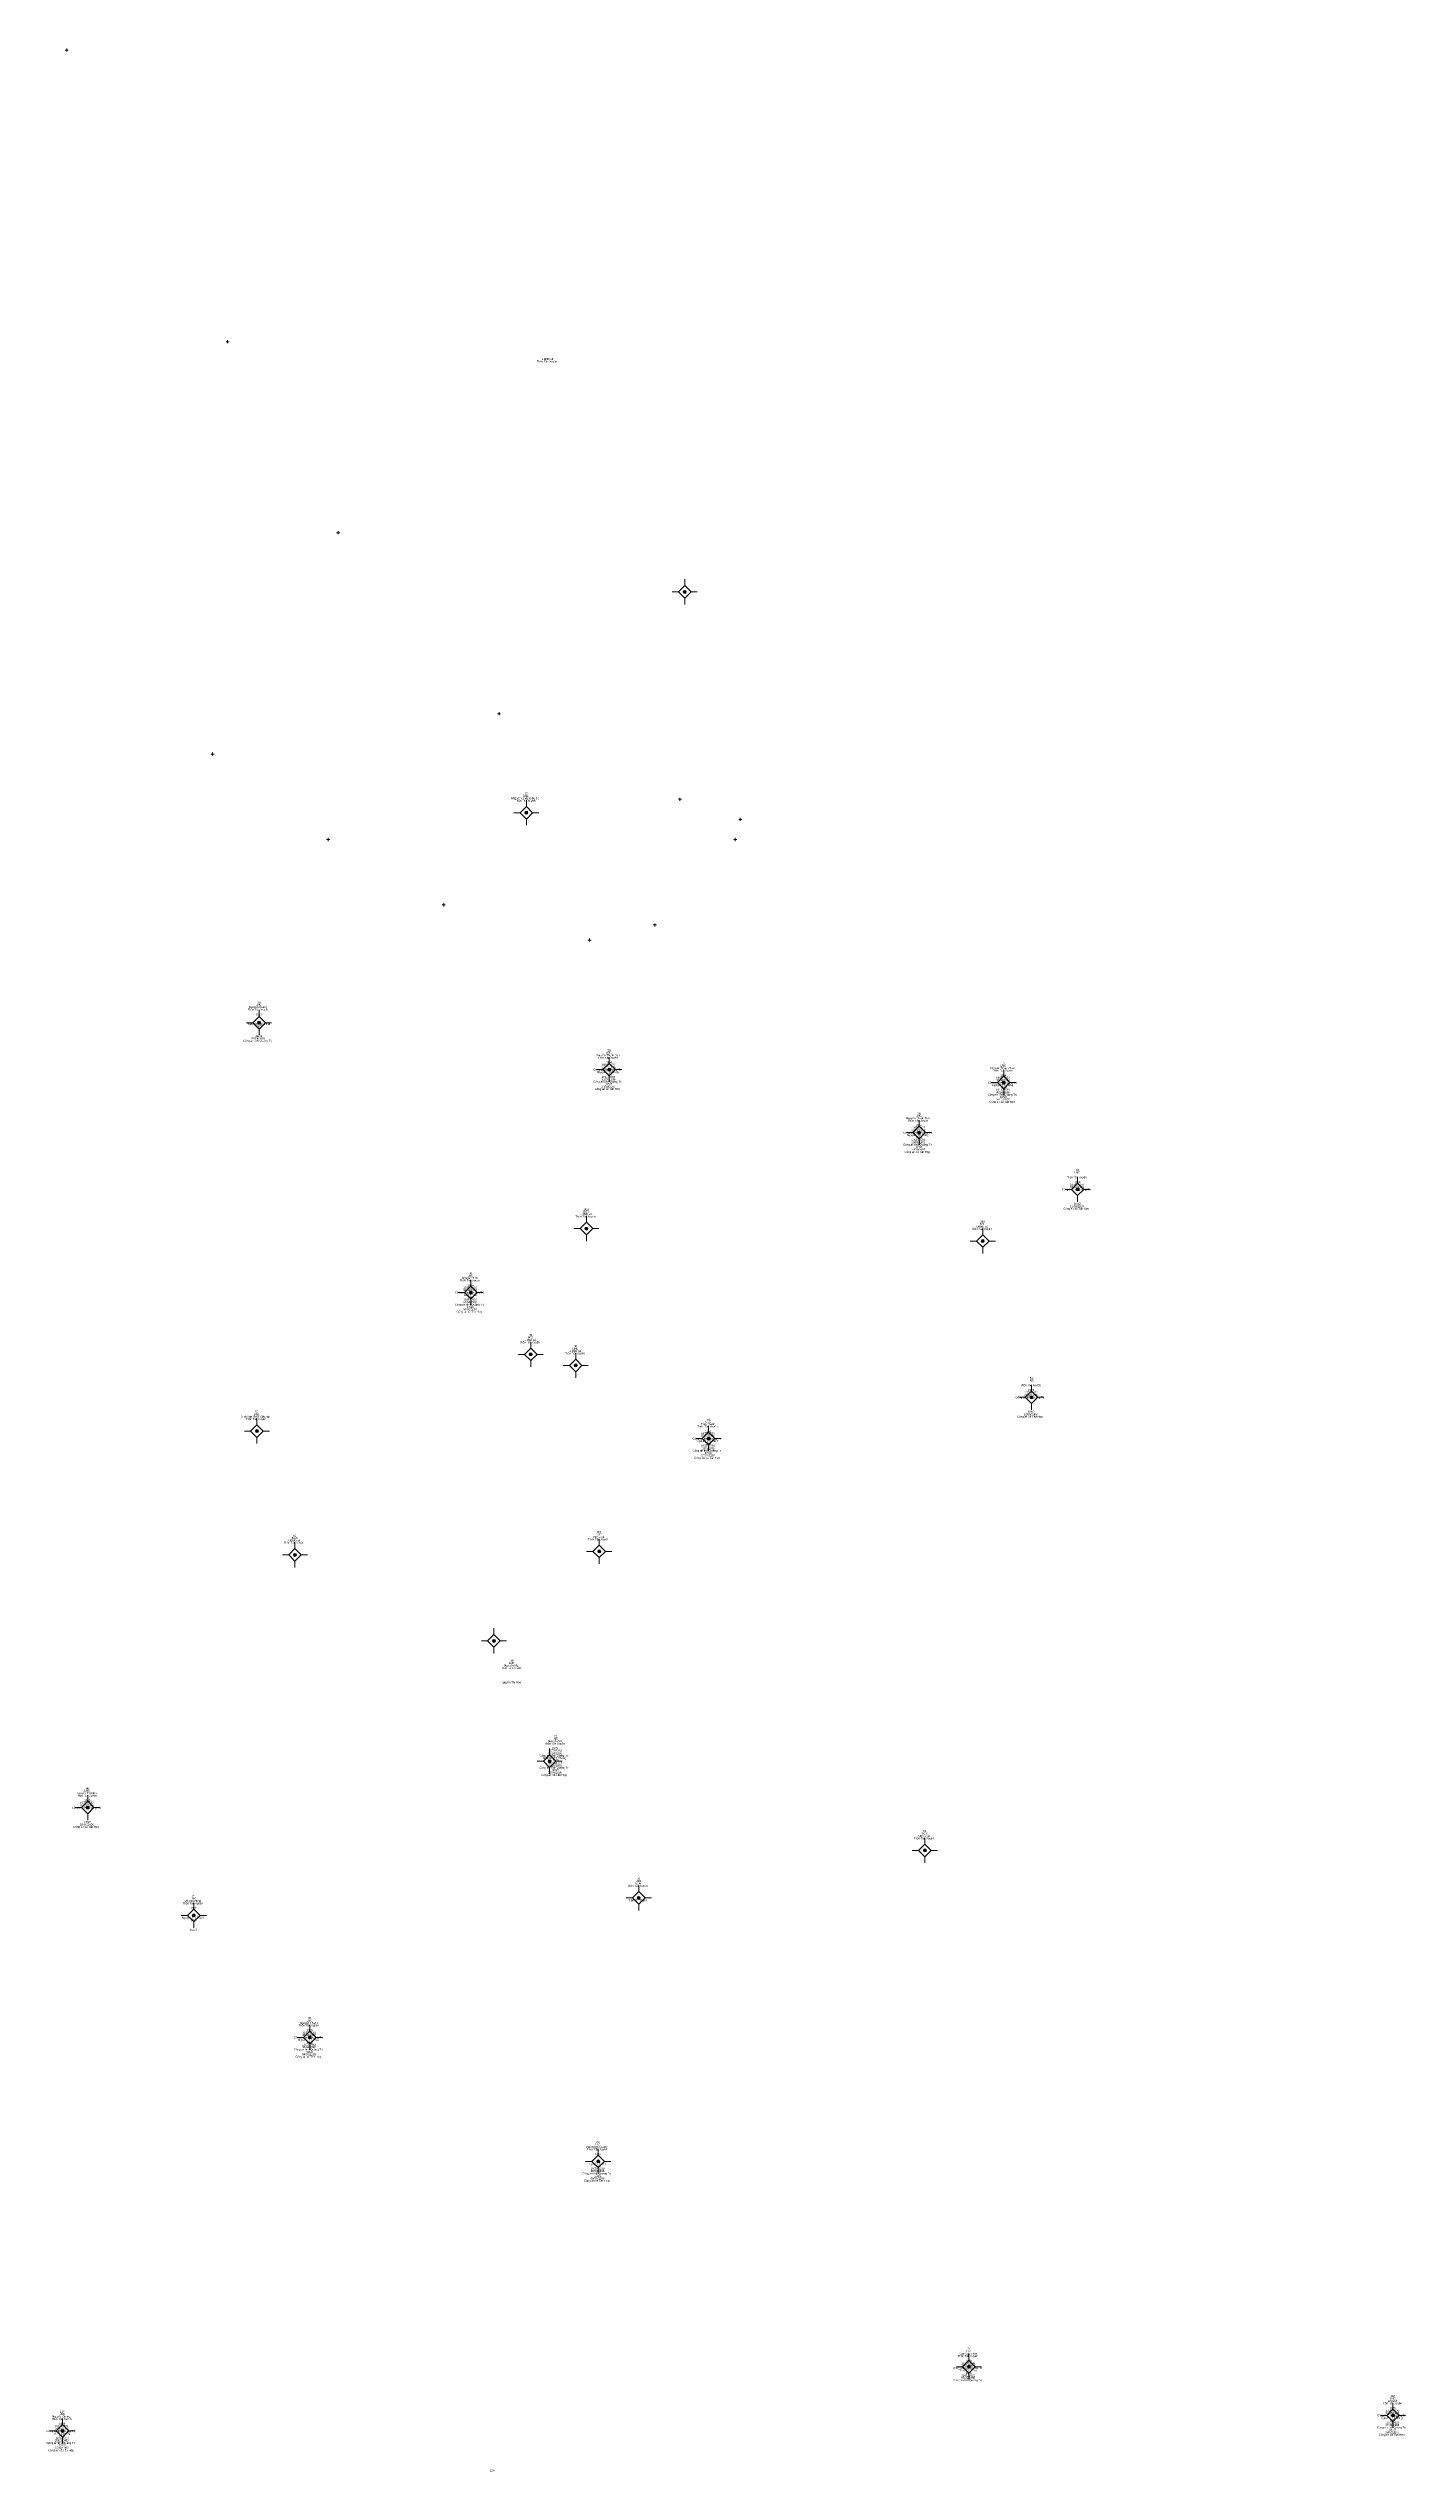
# Model space of a CAD drawing. Header units: metres. Extents: x 550999 to 552168, y 1840734 to 1841978.
# Drawn here: x 551859.4 to 552129.4, y 1841435.4 to 1841917.3 of the extents above; entities that cross this region are included whole.
import ezdxf
from ezdxf.enums import TextEntityAlignment as Align

# ---------------------------------------------------------------- set-up
doc = ezdxf.new("R2010")
doc.units = ezdxf.units.M
doc.header["$LTSCALE"] = 0.16
doc.layers.add('11', color=7, linetype='Continuous', lineweight=13)
doc.layers.add('15', color=7, linetype='Continuous')

msp = doc.modelspace()

# ---------------------------------------------------------------- hatches: boundary and pattern name
at = {"layer": '11'}
for points in [[(551986.2495, 1841809.24, 1), (551985.6495, 1841809.24, 1)], [(551954.7395, 1841765.32, 1), (551954.1395, 1841765.32, 1)], [(551954.7395, 1841765.32, 1), (551954.1395, 1841765.32, 1)], [(551901.5595, 1841723.56, 1), (551900.9595, 1841723.56, 1)], [(551971.2195, 1841714.23, 1), (551970.6195, 1841714.23, 1)], [(552049.7095, 1841711.66, 1), (552049.1095, 1841711.66, 1)], [(552032.8795, 1841701.71, 1), (552032.2795, 1841701.71, 1)], [(552064.4295, 1841690.42, 1), (552063.8295, 1841690.42, 1)], [(551966.6895, 1841682.63, 1), (551966.0895, 1841682.63, 1)], [(552045.5595, 1841680.15, 1), (552044.9595, 1841680.15, 1)], [(551943.6795, 1841669.91, 1), (551943.0795, 1841669.91, 1)], [(551955.6095, 1841657.61, 1), (551955.0095, 1841657.61, 1)], [(551964.5595, 1841655.41, 1), (551963.9595, 1841655.41, 1)], [(552055.2295, 1841649.07, 1), (552054.6295, 1841649.07, 1)], [(551901.1295, 1841642.35, 1), (551900.5295, 1841642.35, 1)], [(551990.9895, 1841640.87, 1), (551990.3895, 1841640.87, 1)], [(551908.6995, 1841617.73, 1), (551908.0995, 1841617.73, 1)], [(551969.2295, 1841618.43, 1), (551968.6295, 1841618.43, 1)], [(551948.2895, 1841600.63, 1), (551947.6895, 1841600.63, 1)], [(551959.3695, 1841576.7, 1), (551958.7695, 1841576.7, 1)], [(551867.4595, 1841567.47, 1), (551866.8595, 1841567.47, 1)], [(552034.0295, 1841558.96, 1), (552033.4295, 1841558.96, 1)], [(551888.5695, 1841546.04, 1), (551887.9695, 1841546.04, 1)], [(551977.1095, 1841549.51, 1), (551976.5095, 1841549.51, 1)], [(551911.6495, 1841521.77, 1), (551911.0495, 1841521.77, 1)], [(551969.0395, 1841497.12, 1), (551968.4395, 1841497.12, 1)], [(552042.7995, 1841456.26, 1), (552042.1995, 1841456.26, 1)], [(552127.1695, 1841446.61, 1), (552126.5695, 1841446.61, 1)], [(551862.4395, 1841443.51, 1), (551861.8395, 1841443.51, 1)]]:
    msp.add_hatch(color=256, dxfattribs=at).paths.add_polyline_path(points)

# ---------------------------------------------------------------- linework, layer by layer
for p, q in [((551863.31, 1841917), (551862.69, 1841917)), ((551863, 1841916.69), (551863, 1841917.31)), ((551895.31, 1841859), (551894.69, 1841859)), ((551895.31, 1841859), (551894.69, 1841859)), ((551895, 1841858.69), (551895, 1841859.31)), ((551895, 1841858.69), (551895, 1841859.31)), ((551917.31, 1841821), (551916.69, 1841821)), ((551917, 1841820.69), (551917, 1841821.31)), ((551985.95, 1841811.74), (551985.95, 1841810.49)), ((551984.7, 1841809.24), (551983.45, 1841809.24)), ((551985.95, 1841807.99), (551985.95, 1841806.74)), ((551988.45, 1841809.24), (551987.2, 1841809.24)), ((551949.31, 1841785), (551948.69, 1841785)), ((551949, 1841784.69), (551949, 1841785.31)), ((551892, 1841776.69), (551892, 1841777.31)), ((551892.31, 1841777), (551891.69, 1841777)), ((551954.44, 1841767.82), (551954.44, 1841766.57)), ((551954.44, 1841767.82), (551954.44, 1841766.57)), ((551985.31, 1841768), (551984.69, 1841768)), ((551985, 1841767.69), (551985, 1841768.31)), ((551953.19, 1841765.32), (551951.94, 1841765.32)), ((551953.19, 1841765.32), (551951.94, 1841765.32)), ((551954.44, 1841764.07), (551954.44, 1841762.82)), ((551954.44, 1841764.07), (551954.44, 1841762.82)), ((551956.94, 1841765.32), (551955.69, 1841765.32)), ((551956.94, 1841765.32), (551955.69, 1841765.32)), ((551997.31, 1841764), (551996.69, 1841764)), ((551997, 1841763.69), (551997, 1841764.31)), ((551915.31, 1841760), (551914.69, 1841760)), ((551915, 1841759.69), (551915, 1841760.31)), ((551996.31, 1841760), (551995.69, 1841760)), ((551996, 1841759.69), (551996, 1841760.31)), ((551938.31, 1841747), (551937.69, 1841747)), ((551938, 1841746.69), (551938, 1841747.31)), ((551980, 1841742.69), (551980, 1841743.31)), ((551967.31, 1841740), (551966.69, 1841740)), ((551967, 1841739.69), (551967, 1841740.31)), ((551980.31, 1841743), (551979.69, 1841743)), ((551901.26, 1841726.06), (551901.26, 1841724.81)), ((551900.01, 1841723.56), (551898.76, 1841723.56)), ((551901.26, 1841722.31), (551901.26, 1841721.06)), ((551903.76, 1841723.56), (551902.51, 1841723.56)), ((551970.92, 1841716.73), (551970.92, 1841715.48)), ((551969.67, 1841714.23), (551968.42, 1841714.23)), ((551970.92, 1841712.98), (551970.92, 1841711.73)), ((551973.42, 1841714.23), (551972.17, 1841714.23)), ((552048.16, 1841711.66), (552046.91, 1841711.66)), ((552049.41, 1841714.16), (552049.41, 1841712.91)), ((552049.41, 1841710.41), (552049.41, 1841709.16)), ((552051.91, 1841711.66), (552050.66, 1841711.66)), ((552031.33, 1841701.71), (552030.08, 1841701.71)), ((552032.58, 1841704.21), (552032.58, 1841702.96)), ((552032.58, 1841700.46), (552032.58, 1841699.21)), ((552035.08, 1841701.71), (552033.83, 1841701.71)), ((552062.88, 1841690.42), (552061.63, 1841690.42)), ((552064.13, 1841692.92), (552064.13, 1841691.67)), ((552066.63, 1841690.42), (552065.38, 1841690.42)), ((552064.13, 1841689.17), (552064.13, 1841687.92)), ((551965.14, 1841682.63), (551963.89, 1841682.63)), ((551966.39, 1841685.13), (551966.39, 1841683.88)), ((551966.39, 1841681.38), (551966.39, 1841680.13)), ((551968.89, 1841682.63), (551967.64, 1841682.63)), ((552045.26, 1841682.65), (552045.26, 1841681.4)), ((552044.01, 1841680.15), (552042.76, 1841680.15)), ((552045.26, 1841678.9), (552045.26, 1841677.65)), ((552047.76, 1841680.15), (552046.51, 1841680.15)), ((551943.38, 1841672.41), (551943.38, 1841671.16)), ((551942.13, 1841669.91), (551940.88, 1841669.91)), ((551943.38, 1841668.66), (551943.38, 1841667.41)), ((551945.88, 1841669.91), (551944.63, 1841669.91)), ((551954.06, 1841657.61), (551952.81, 1841657.61)), ((551955.31, 1841660.11), (551955.31, 1841658.86)), ((551957.81, 1841657.61), (551956.56, 1841657.61)), ((551964.26, 1841657.91), (551964.26, 1841656.66)), ((551955.31, 1841656.36), (551955.31, 1841655.11)), ((551963.01, 1841655.41), (551961.76, 1841655.41)), ((551964.26, 1841654.16), (551964.26, 1841652.91)), ((551966.76, 1841655.41), (551965.51, 1841655.41)), ((552053.68, 1841649.07), (552052.43, 1841649.07)), ((552054.93, 1841651.57), (552054.93, 1841650.32)), ((552054.93, 1841647.82), (552054.93, 1841646.57)), ((552057.43, 1841649.07), (552056.18, 1841649.07)), ((551899.58, 1841642.35), (551898.33, 1841642.35)), ((551900.83, 1841644.85), (551900.83, 1841643.6)), ((551903.33, 1841642.35), (551902.08, 1841642.35)), ((551990.69, 1841643.37), (551990.69, 1841642.12)), ((551900.83, 1841641.1), (551900.83, 1841639.85)), ((551989.44, 1841640.87), (551988.19, 1841640.87)), ((551990.69, 1841639.62), (551990.69, 1841638.37)), ((551993.19, 1841640.87), (551991.94, 1841640.87)), ((551908.4, 1841620.23), (551908.4, 1841618.98)), ((551967.68, 1841618.43), (551966.43, 1841618.43)), ((551968.93, 1841620.93), (551968.93, 1841619.68)), ((551971.43, 1841618.43), (551970.18, 1841618.43)), ((551907.15, 1841617.73), (551905.9, 1841617.73)), ((551908.4, 1841616.48), (551908.4, 1841615.23)), ((551910.9, 1841617.73), (551909.65, 1841617.73)), ((551968.93, 1841617.18), (551968.93, 1841615.93)), ((551946.74, 1841600.63), (551945.49, 1841600.63)), ((551947.99, 1841603.13), (551947.99, 1841601.88)), ((551947.99, 1841599.38), (551947.99, 1841598.13)), ((551950.49, 1841600.63), (551949.24, 1841600.63)), ((551957.82, 1841576.7), (551956.57, 1841576.7)), ((551959.07, 1841579.2), (551959.07, 1841577.95)), ((551959.07, 1841575.45), (551959.07, 1841574.2)), ((551961.57, 1841576.7), (551960.32, 1841576.7)), ((551867.16, 1841569.97), (551867.16, 1841568.72)), ((551865.91, 1841567.47), (551864.66, 1841567.47)), ((551867.16, 1841566.22), (551867.16, 1841564.97)), ((551869.66, 1841567.47), (551868.41, 1841567.47)), ((552033.73, 1841561.46), (552033.73, 1841560.21)), ((552032.48, 1841558.96), (552031.23, 1841558.96)), ((552033.73, 1841557.71), (552033.73, 1841556.46)), ((552036.23, 1841558.96), (552034.98, 1841558.96)), ((551976.81, 1841552.01), (551976.81, 1841550.76)), ((551887.02, 1841546.04), (551885.77, 1841546.04)), ((551888.27, 1841548.54), (551888.27, 1841547.29)), ((551890.77, 1841546.04), (551889.52, 1841546.04)), ((551975.56, 1841549.51), (551974.31, 1841549.51)), ((551976.81, 1841548.26), (551976.81, 1841547.01)), ((551979.31, 1841549.51), (551978.06, 1841549.51)), ((551888.27, 1841544.79), (551888.27, 1841543.54)), ((551910.1, 1841521.77), (551908.85, 1841521.77)), ((551911.35, 1841524.27), (551911.35, 1841523.02)), ((551913.85, 1841521.77), (551912.6, 1841521.77)), ((551911.35, 1841520.52), (551911.35, 1841519.27)), ((551968.74, 1841499.62), (551968.74, 1841498.37)), ((551967.49, 1841497.12), (551966.24, 1841497.12)), ((551968.74, 1841495.87), (551968.74, 1841494.62)), ((551971.24, 1841497.12), (551969.99, 1841497.12)), ((552041.25, 1841456.26), (552040, 1841456.26)), ((552042.5, 1841458.76), (552042.5, 1841457.51)), ((552042.5, 1841455.01), (552042.5, 1841453.76)), ((552045, 1841456.26), (552043.75, 1841456.26)), ((551862.14, 1841446.01), (551862.14, 1841444.76)), ((552125.62, 1841446.61), (552124.37, 1841446.61)), ((552126.87, 1841449.11), (552126.87, 1841447.86)), ((552126.87, 1841445.36), (552126.87, 1841444.11)), ((552129.37, 1841446.61), (552128.12, 1841446.61)), ((551860.89, 1841443.51), (551859.64, 1841443.51)), ((551862.14, 1841442.26), (551862.14, 1841441.01)), ((551864.64, 1841443.51), (551863.39, 1841443.51))]:
    msp.add_line(p, q, dxfattribs=at)
for points in [[(551985.95, 1841810.49), (551984.7, 1841809.24), (551985.95, 1841807.99), (551987.2, 1841809.24)], [(551954.44, 1841766.57), (551953.19, 1841765.32), (551954.44, 1841764.07), (551955.69, 1841765.32)], [(551954.44, 1841766.57), (551953.19, 1841765.32), (551954.44, 1841764.07), (551955.69, 1841765.32)], [(551901.26, 1841724.81), (551900.01, 1841723.56), (551901.26, 1841722.31), (551902.51, 1841723.56)], [(551970.92, 1841715.48), (551969.67, 1841714.23), (551970.92, 1841712.98), (551972.17, 1841714.23)], [(552049.41, 1841712.91), (552048.16, 1841711.66), (552049.41, 1841710.41), (552050.66, 1841711.66)], [(552032.58, 1841702.96), (552031.33, 1841701.71), (552032.58, 1841700.46), (552033.83, 1841701.71)], [(552064.13, 1841691.67), (552062.88, 1841690.42), (552064.13, 1841689.17), (552065.38, 1841690.42)], [(551966.39, 1841683.88), (551965.14, 1841682.63), (551966.39, 1841681.38), (551967.64, 1841682.63)], [(552045.26, 1841681.4), (552044.01, 1841680.15), (552045.26, 1841678.9), (552046.51, 1841680.15)], [(551943.38, 1841671.16), (551942.13, 1841669.91), (551943.38, 1841668.66), (551944.63, 1841669.91)], [(551955.31, 1841658.86), (551954.06, 1841657.61), (551955.31, 1841656.36), (551956.56, 1841657.61)], [(551964.26, 1841656.66), (551963.01, 1841655.41), (551964.26, 1841654.16), (551965.51, 1841655.41)], [(552054.93, 1841650.32), (552053.68, 1841649.07), (552054.93, 1841647.82), (552056.18, 1841649.07)], [(551900.83, 1841643.6), (551899.58, 1841642.35), (551900.83, 1841641.1), (551902.08, 1841642.35)], [(551990.69, 1841642.12), (551989.44, 1841640.87), (551990.69, 1841639.62), (551991.94, 1841640.87)], [(551908.4, 1841618.98), (551907.15, 1841617.73), (551908.4, 1841616.48), (551909.65, 1841617.73)], [(551968.93, 1841619.68), (551967.68, 1841618.43), (551968.93, 1841617.18), (551970.18, 1841618.43)], [(551947.99, 1841601.88), (551946.74, 1841600.63), (551947.99, 1841599.38), (551949.24, 1841600.63)], [(551959.07, 1841577.95), (551957.82, 1841576.7), (551959.07, 1841575.45), (551960.32, 1841576.7)], [(551867.16, 1841568.72), (551865.91, 1841567.47), (551867.16, 1841566.22), (551868.41, 1841567.47)], [(552033.73, 1841560.21), (552032.48, 1841558.96), (552033.73, 1841557.71), (552034.98, 1841558.96)], [(551976.81, 1841550.76), (551975.56, 1841549.51), (551976.81, 1841548.26), (551978.06, 1841549.51)], [(551888.27, 1841547.29), (551887.02, 1841546.04), (551888.27, 1841544.79), (551889.52, 1841546.04)], [(551911.35, 1841523.02), (551910.1, 1841521.77), (551911.35, 1841520.52), (551912.6, 1841521.77)], [(551968.74, 1841498.37), (551967.49, 1841497.12), (551968.74, 1841495.87), (551969.99, 1841497.12)], [(552042.5, 1841457.51), (552041.25, 1841456.26), (552042.5, 1841455.01), (552043.75, 1841456.26)], [(551862.14, 1841444.76), (551860.89, 1841443.51), (551862.14, 1841442.26), (551863.39, 1841443.51)], [(552126.87, 1841447.86), (552125.62, 1841446.61), (552126.87, 1841445.36), (552128.12, 1841446.61)]]:
    msp.add_lwpolyline(points, close=True, dxfattribs=at)
for centre in [(551985.9495, 1841809.24), (551954.4395, 1841765.32), (551954.4395, 1841765.32), (551901.2595, 1841723.56), (551970.9195, 1841714.23), (552049.4095, 1841711.66), (552032.5795, 1841701.71), (552064.1295, 1841690.42), (551966.3895, 1841682.63), (552045.2595, 1841680.15), (551943.3795, 1841669.91), (551955.3095, 1841657.61), (551964.2595, 1841655.41), (552054.9295, 1841649.07), (551900.8295, 1841642.35), (551990.6895, 1841640.87), (551908.3995, 1841617.73), (551968.9295, 1841618.43), (551947.9895, 1841600.63), (551959.0695, 1841576.7), (551867.1595, 1841567.47), (552033.7295, 1841558.96), (551888.2695, 1841546.04), (551976.8095, 1841549.51), (551911.3495, 1841521.77), (551968.7395, 1841497.12), (552042.4995, 1841456.26), (552126.8695, 1841446.61), (551862.1395, 1841443.51)]:
    msp.add_circle(centre, 0.3, dxfattribs=at)

# ---------------------------------------------------------------- texts
at = {"layer": '15'}
for s, width, p in [('Thôn Tân Xuyên', 0.85, (551958.555, 1841854.87)), ('Thôn Tân Xuyên', 0.85, (551958.555, 1841854.87)), ('Thôn Tân Xuyên', 0.85, (551958.555, 1841854.87)), ('Thôn Tân Xuyên', 0.85, (551958.555, 1841854.87)), ('Thôn Tân Xuyên', 0.85, (551958.555, 1841854.87)), ('Thôn Tân Xuyên', 0.85, (551958.555, 1841854.87)), ('UBND xã', 0.95, (551958.645, 1841855.35)), ('UBND xã', 0.95, (551958.645, 1841855.35)), ('UBND xã', 0.95, (551958.645, 1841855.35)), ('UBND xã', 0.95, (551958.645, 1841855.35)), ('UBND xã', 0.95, (551958.645, 1841855.35)), ('UBND xã', 0.95, (551958.645, 1841855.35)), ('DCS', 0.85, (551958.715, 1841855.83)), ('DCS', 0.85, (551958.715, 1841855.83)), ('DCS', 0.85, (551958.715, 1841855.83)), ('DCS', 0.85, (551958.715, 1841855.83)), ('DCS', 0.85, (551958.715, 1841855.83)), ('DCS', 0.85, (551958.715, 1841855.83)), ('11', 0.75, (551958.74, 1841856.31)), ('11', 0.75, (551958.74, 1841856.31)), ('11', 0.75, (551958.74, 1841856.31)), ('11', 0.75, (551958.74, 1841856.31)), ('11', 0.75, (551958.74, 1841856.31)), ('11', 0.75, (551958.74, 1841856.31)), ('Nhà Van Tháp Điều áp', 0.9, (551954.145, 1841768)), ('Nhà Van Tháp Điều áp', 0.9, (551954.145, 1841768)), ('Thôn Tân Xuyên', 0.85, (551954.225, 1841767.52)), ('Thôn Tân Xuyên', 0.85, (551954.225, 1841767.52)), ('17', 0.85, (551954.4, 1841768.96)), ('17', 0.85, (551954.4, 1841768.96)), ('Thôn Tân Xuyên', 0.85, (551901.045, 1841726)), ('Nguyễn Hoàng', 0.9, (551901.06, 1841726.48)), ('LNC', 0.95, (551901.19, 1841726.96)), (' 1967', 0.9, (551901.19, 1841725.04)), ('26', 0.85, (551901.225, 1841727.44)), ('Công an tỉnh Quảng Trị', 0.9, (551900.95, 1841719.76)), (' Phạm Thị Ngọc Mai', 0.9, (551900.985, 1841723.12)), ('02/04/2001', 0.85, (551901.125, 1841720.24)), ('144/1', 0.85, (551901.185, 1841720.72)), (' 1972', 0.85, (551901.19, 1841722.64)), ('Công an tỉnh Quảng Trị', 0.9, (551970.61, 1841714.03)), ('Nguyễn Thanh Tựu', 0.9, (551970.67, 1841716.91)), ('Thôn Tân Xuyên', 0.85, (551970.705, 1841716.43)), ('20/04/1996', 0.9, (551970.77, 1841714.51)), ('190811072', 0.85, (551970.78, 1841714.99)), ('LNC', 0.95, (551970.85, 1841717.39)), ('1954', 0.85, (551970.855, 1841715.47)), ('29', 0.8, (551970.885, 1841717.87)), ('Nguyễn Thanh Tựu', 0.9, (552049.16, 1841714.34)), ('LNC', 0.95, (552049.34, 1841714.82)), ('27', 0.85, (552049.37, 1841715.3)), ('Công an tỉnh Quảng Trị', 0.9, (551970.61, 1841711.63)), ('Công an xã Tân Hợp ', 0.85, (551970.65, 1841710.19)), ('Nguyễn Thị Hồng', 0.9, (551970.68, 1841713.55)), ('30/04/1996', 0.9, (551970.77, 1841712.11)), ('24/10/2007', 0.9, (551970.775, 1841710.67)), ('191178596', 0.85, (551970.775, 1841712.59)), ('125/2', 0.85, (551970.855, 1841711.15)), ('1968', 0.85, (551970.855, 1841713.07)), ('Công an tỉnh Quảng Trị', 0.9, (552049.1, 1841711.46)), ('Nguyễn Thị Hồng', 0.9, (552049.17, 1841710.98)), ('Thôn Tân Xuyên', 0.85, (552049.195, 1841713.86)), ('30/04/1996', 0.9, (552049.26, 1841709.54)), ('20/04/1996', 0.9, (552049.26, 1841711.94)), ('191178596', 0.85, (552049.265, 1841710.02)), ('190811072', 0.85, (552049.27, 1841712.42)), ('1954', 0.85, (552049.345, 1841712.9)), ('1968', 0.85, (552049.345, 1841710.5)), ('Nguyễn Thanh Tựu', 0.9, (552032.33, 1841704.39)), ('LNC', 0.95, (552032.51, 1841704.87)), ('28', 0.85, (552032.54, 1841705.35)), ('Công an tỉnh Quảng Trị', 0.9, (552049.1, 1841709.06)), ('Công an xã Tân Hợp', 0.9, (552049.14, 1841707.62)), ('24/10/2007', 0.9, (552049.265, 1841708.1)), ('125/2', 0.85, (552049.345, 1841708.58)), ('Công an tỉnh Quảng Trị', 0.9, (552032.27, 1841701.51)), ('Nguyễn Thị Hồng', 0.9, (552032.34, 1841701.03)), ('Thôn Tân Xuyên', 0.85, (552032.365, 1841703.91)), ('30/04/1996', 0.9, (552032.43, 1841699.59)), ('20/04/1996', 0.9, (552032.43, 1841701.99)), ('191178596', 0.85, (552032.435, 1841700.07)), ('190811072', 0.85, (552032.44, 1841702.47)), ('1954', 0.85, (552032.515, 1841702.95)), ('1968', 0.85, (552032.515, 1841700.55)), ('Công an tỉnh Quảng Trị', 0.9, (552032.27, 1841699.11)), ('Công an xã Tân Hợp ', 0.85, (552032.31, 1841697.67)), ('24/10/2007', 0.9, (552032.435, 1841698.15)), ('125/2', 0.85, (552032.515, 1841698.63)), ('Công an tỉnh Quảng Trị', 0.9, (552063.82, 1841690.22)), ('Thôn Tân Xuyên', 0.85, (552063.915, 1841692.62)), ('16/02/1995', 0.9, (552063.99, 1841690.7)), ('197056670', 0.85, (552063.99, 1841691.18)), ('LNC', 0.95, (552064.06, 1841693.58)), ('1958', 0.85, (552064.065, 1841691.66)), ('37', 0.85, (552064.09, 1841694.06)), ('UBND xã', 0.95, (551966.265, 1841685.31)), ('DGT', 0.9, (551966.335, 1841685.79)), ('360', 0.85, (551966.345, 1841686.27)), ('Công an xã Tân Hợp', 0.9, (552063.86, 1841686.38)), ('12/08/2008', 0.9, (552063.975, 1841686.86)), ('306/2', 0.85, (552064.065, 1841687.34)), ('Thôn Tân Xuyên', 0.85, (551966.175, 1841684.83)), ('Thôn Tân Xuyên', 0.85, (552045.045, 1841682.35)), ('UBND xã', 0.95, (552045.135, 1841682.83)), ('DTL', 0.95, (552045.19, 1841683.31)), ('368', 0.85, (552045.205, 1841683.79)), ('Thôn Tân Xuyên', 0.85, (551943.165, 1841672.11)), ('Nguyễn Tịnh', 0.9, (551943.21, 1841672.59)), ('190950125', 0.85, (551943.245, 1841670.67)), ('LNC', 0.95, (551943.31, 1841673.07)), ('1966', 0.85, (551943.32, 1841671.15)), ('40', 0.85, (551943.35, 1841673.55)), ('Công an tỉnh Quảng Trị', 0.9, (551943.07, 1841669.71)), ('Công an tỉnh Quảng Trị', 0.9, (551943.07, 1841667.31)), ('Công an xã Tân Hợp', 0.9, (551943.11, 1841665.87)), ('30/04/1996', 0.9, (551943.23, 1841670.19)), ('30/04/1996', 0.9, (551943.23, 1841667.79)), ('06/07/2007', 0.9, (551943.235, 1841666.35)), ('190950125', 0.85, (551943.245, 1841668.27)), ('Lê thị Hoa', 0.9, (551943.25, 1841669.23)), ('174/2', 0.85, (551943.315, 1841666.83)), ('1966', 0.85, (551943.32, 1841668.75)), ('39', 0.8, (551955.275, 1841661.25)), ('Thôn Tân Xuyên', 0.85, (551955.095, 1841659.81)), ('UBND xã', 0.95, (551955.185, 1841660.29)), ('BCS', 0.8, (551955.26, 1841660.77)), ('Thôn Tân Xuyên', 0.85, (551964.045, 1841657.61)), ('UBND xã', 0.95, (551964.135, 1841658.09)), ('38', 0.85, (551964.22, 1841659.05)), ('LNC', 0.95, (552054.86, 1841652.23)), ('52', 0.8, (552054.9, 1841652.71)), ('Công an tỉnh Quảng Trị', 0.9, (552054.62, 1841648.87)), ('Thôn Tân Xuyên', 0.85, (552054.715, 1841651.27)), ('16/02/1995', 0.9, (552054.79, 1841649.35)), ('197056670', 0.85, (552054.79, 1841649.83)), ('1958', 0.85, (552054.865, 1841650.31)), ('Nhà Van Tháp Điều áp', 0.9, (551900.535, 1841645.03)), ('Thôn Tân Xuyên', 0.85, (551900.615, 1841644.55)), ('50', 0.85, (551900.8, 1841645.99)), ('Thôn Tân Xuyên', 0.85, (551990.475, 1841643.07)), ('Trần Thanh', 0.9, (551990.545, 1841643.55)), ('LNC', 0.95, (551990.62, 1841644.03)), ('1962', 0.85, (551990.635, 1841642.11)), ('51', 0.75, (551990.66, 1841644.51)), ('Công an xã Tân Hợp', 0.9, (552054.66, 1841645.03)), ('12/08/2008', 0.9, (552054.775, 1841645.51)), ('306/2', 0.85, (552054.865, 1841645.99)), ('Công an tỉnh Quảng Trị', 0.9, (551990.38, 1841640.67)), ('Công an tỉnh Quảng Trị', 0.9, (551990.38, 1841638.27)), ('Nguyễn Thị Thẩm', 0.9, (551990.45, 1841640.19)), ('30/12/2008', 0.9, (551990.535, 1841637.31)), ('30/04/1996', 0.9, (551990.54, 1841641.15)), ('11/05/1996', 0.9, (551990.54, 1841638.75)), ('190541832', 0.85, (551990.55, 1841641.63)), ('190891290', 0.85, (551990.55, 1841639.23)), ('271/2', 0.85, (551990.625, 1841637.79)), ('1965', 0.85, (551990.62, 1841639.71)), ('Công an xã Tân Hợp', 0.9, (551990.42, 1841636.83)), ('Thôn Tân Xuyên', 0.85, (551908.185, 1841619.93)), ('UBND xã', 0.95, (551908.275, 1841620.41)), ('BCS', 0.8, (551908.35, 1841620.89)), ('53', 0.8, (551908.365, 1841621.37)), ('Thôn Tân Xuyên', 0.85, (551968.715, 1841620.63)), ('UBND xã', 0.95, (551968.805, 1841621.11)), ('DGT', 0.9, (551968.875, 1841621.59)), ('363', 0.85, (551968.89, 1841622.07)), ('Thôn Tân Xuyên', 0.85, (551951.375, 1841595.06)), ('Nguyễn Mỵ', 0.9, (551951.435, 1841595.54)), ('LNC', 0.95, (551951.52, 1841596.02)), ('60', 0.85, (551951.56, 1841596.5)), ('Nguyễn Thị Hoa', 0.9, (551951.375, 1841592.18)), ('Thôn Tân Xuyên', 0.85, (551960.075, 1841580.01)), ('Nguyễn Vũ', 0.9, (551960.14, 1841580.49)), ('LNC', 0.95, (551960.22, 1841580.97)), ('72', 0.8, (551960.26, 1841581.45)), ('Công an Tỉnh Quảng Trị', 0.9, (551959.975, 1841577.61)), ('Công an Tỉnh Quảng Trị', 0.9, (551959.975, 1841575.21)), ('Nguyễn Thị Phụng', 0.9, (551960.045, 1841577.13)), ('30/04/1996', 0.9, (551960.14, 1841578.09)), ('24/03/1999', 0.9, (551960.14, 1841575.69)), ('29/04/2005', 0.9, (551960.15, 1841574.25)), ('197292238', 0.85, (551960.14, 1841578.57)), ('197114544', 0.85, (551960.16, 1841576.17)), ('368/2', 0.85, (551960.225, 1841574.73)), ('1975 ', 0.85, (551960.215, 1841579.05)), ('1979', 0.85, (551960.22, 1841576.65)), ('Nguyễn Thị Nga', 0.9, (551866.955, 1841570.15)), ('Thôn Tân Xuyên', 0.85, (551866.945, 1841569.67)), ('LNC', 0.95, (551867.09, 1841570.63)), ('68', 0.85, (551867.12, 1841571.11)), ('Công an xã Tân Hợp ', 0.85, (551960.02, 1841573.77)), ('Công an tỉnh Quảng Trị', 0.9, (551866.85, 1841567.27)), ('05/01/1996', 0.9, (551867.01, 1841567.75)), ('197081752', 0.85, (551867.02, 1841568.23)), ('1955', 0.85, (551867.09, 1841568.71)), ('Công an xã Tân Hợp', 0.9, (551866.89, 1841563.43)), ('18/09/2006', 0.9, (551867.01, 1841563.91)), ('178/2', 0.85, (551867.095, 1841564.39)), ('Thôn Tân Xuyên', 0.85, (552033.515, 1841561.16)), ('UBND xã', 0.95, (552033.605, 1841561.64)), ('DCS', 0.85, (552033.675, 1841562.12)), ('69', 0.8, (552033.695, 1841562.6)), ('Thôn Tân Xuyên', 0.85, (551976.595, 1841551.71)), ('Lê An', 0.85, (551976.735, 1841552.19)), ('LNC', 0.95, (551976.74, 1841552.67)), ('70', 0.85, (551976.78, 1841553.15)), ('Nguyễn Thị Tuyết', 0.9, (551888.045, 1841545.36)), ('Thôn Tân Xuyên', 0.85, (551888.055, 1841548.24)), ('Võ Văn Hồng', 0.9, (551888.085, 1841548.72)), ('LNC', 0.95, (551888.2, 1841549.2)), ('1967', 0.85, (551888.205, 1841547.28)), ('71', 0.75, (551888.24, 1841549.68)), ('Trần Thị Thanh', 0.9, (551976.61, 1841548.83)), ('155/2', 0.85, (551888.205, 1841542.96)), ('1969', 0.85, (551888.2, 1841544.88)), ('Công an tỉnh Quảng Trị', 0.9, (551911.04, 1841521.57)), ('Thôn Tân Xuyên', 0.85, (551911.135, 1841523.97)), ('Nguyễn Thạnh', 0.85, (551911.17, 1841524.45)), ('30/04/1996', 0.9, (551911.2, 1841522.05)), ('191178051', 0.85, (551911.22, 1841522.53)), ('1965', 0.85, (551911.28, 1841523.01)), ('LNC', 0.95, (551911.28, 1841524.93)), ('88', 0.85, (551911.31, 1841525.41)), ('Công an tỉnh Quảng Trị', 0.9, (551911.04, 1841519.17)), ('Công an xã Tân Hợp', 0.9, (551911.08, 1841517.73)), ('Nguyễn Thị Thảo', 0.9, (551911.13, 1841521.09)), ('30/04/1996', 0.9, (551911.2, 1841519.65)), ('04/04/2005', 0.9, (551911.21, 1841518.21)), ('134007948', 0.85, (551911.2, 1841520.13)), ('331/2', 0.85, (551911.285, 1841518.69)), ('1966', 0.85, (551911.29, 1841520.61)), ('Hoàng Đức Long', 0.9, (551968.515, 1841499.8)), ('Thôn Tân Xuyên', 0.85, (551968.525, 1841499.32)), ('LNC', 0.95, (551968.67, 1841500.28)), ('1942', 0.85, (551968.685, 1841498.36)), ('89', 0.8, (551968.705, 1841500.76)), ('Công an tỉnh Quảng Trị', 0.9, (551968.43, 1841494.52)), ('Công an xã Tân Hợp', 0.9, (551968.47, 1841493.08)), ('Nguyễn Thị Lý', 0.9, (551968.545, 1841496.44)), ('05/01/1995', 0.9, (551968.6, 1841493.56)), ('29/03/1992', 0.85, (551968.595, 1841495)), ('190541210', 0.85, (551968.6, 1841495.48)), ('152/2', 0.85, (551968.675, 1841494.04)), ('1957', 0.85, (551968.675, 1841495.96)), (' Cao Xuân Hoà', 0.85, (552042.305, 1841458.7)), ('LNC', 0.95, (552042.43, 1841459.18)), ('101', 0.8, (552042.465, 1841459.66)), ('Công an tỉnh Quảng Trị', 0.9, (552042.19, 1841455.82)), ('Thôn Tân Xuyên', 0.85, (552042.285, 1841458.22)), ('Trần Thị Hiền', 0.9, (552042.315, 1841455.34)), ('03/02/1998', 0.9, (552042.345, 1841453.9)), ('22/05/1993', 0.9, (552042.36, 1841456.3)), ('197040248', 0.85, (552042.35, 1841456.78)), ('194119762', 0.85, (552042.36, 1841454.38)), ('1974', 0.85, (552042.435, 1841457.26)), ('1976', 0.85, (552042.44, 1841454.86)), ('Công an tỉnh Quảng Trị', 0.9, (552042.19, 1841453.42)), ('Lê Bình', 0.9, (552126.775, 1841449.29)), ('LNC', 0.95, (552126.8, 1841449.77)), ('118', 0.85, (552126.815, 1841450.25)), ('Thôn Tân Xuyên', 0.85, (551861.925, 1841445.71)), ('Nguyễn Quảng', 0.85, (551861.94, 1841446.19)), ('191178191', 0.85, (551862.01, 1841444.27)), ('1969', 0.85, (551862.07, 1841444.75)), ('LNC', 0.95, (551862.07, 1841446.67)), ('117', 0.9, (551862.095, 1841447.15)), ('Công an tỉnh Quảng Trị', 0.9, (552126.56, 1841446.41)), ('Nguyễn Thị Dùng', 0.9, (552126.63, 1841445.93)), ('Thôn Tân Xuyên', 0.85, (552126.655, 1841448.81)), ('22/05/1993', 0.9, (552126.73, 1841446.89)), ('27/12/1994', 0.9, (552126.735, 1841444.49)), ('197040260', 0.85, (552126.73, 1841447.37)), ('197055634', 0.85, (552126.74, 1841444.97)), ('1975', 0.85, (552126.8, 1841447.85)), ('1977', 0.85, (552126.805, 1841445.45)), ('Công an tỉnh Quảng Trị', 0.9, (551861.83, 1841443.31)), ('Công an tỉnh Quảng Trị', 0.9, (551861.83, 1841440.91)), ('Công an xã Tân Hợp', 0.9, (551861.87, 1841439.47)), ('Lê Thị Hường', 0.9, (551861.96, 1841442.83)), ('30/04/1996', 0.9, (551861.99, 1841443.79)), ('25/10/1997', 0.9, (551861.995, 1841439.95)), ('29/03/1992', 0.85, (551861.995, 1841441.39)), (' 197025310', 0.85, (551861.995, 1841441.87)), ('221/2', 0.85, (551862.075, 1841440.43)), ('1976', 0.85, (551862.08, 1841442.35)), ('Công an tỉnh Quảng Trị', 0.9, (552126.56, 1841444.01)), ('Công an xã Tân Hợp', 0.9, (552126.6, 1841442.57)), ('28/03/2007', 0.9, (552126.725, 1841443.05)), ('394/2', 0.85, (552126.805, 1841443.53)), ('120', 0.85, (551947.645, 1841435.44))]:
    msp.add_text(s, height=0.4, dxfattribs=dict(at, width=width)).set_placement(p, align=Align.CENTER)
for p in [(551954.37, 1841768.48), (551954.37, 1841768.48), (551964.19, 1841658.57), (551900.76, 1841645.51)]:
    msp.add_text('DNL', height=0.4, dxfattribs=at).set_placement(p, align=Align.CENTER)

doc.saveas('drawing.dxf')
